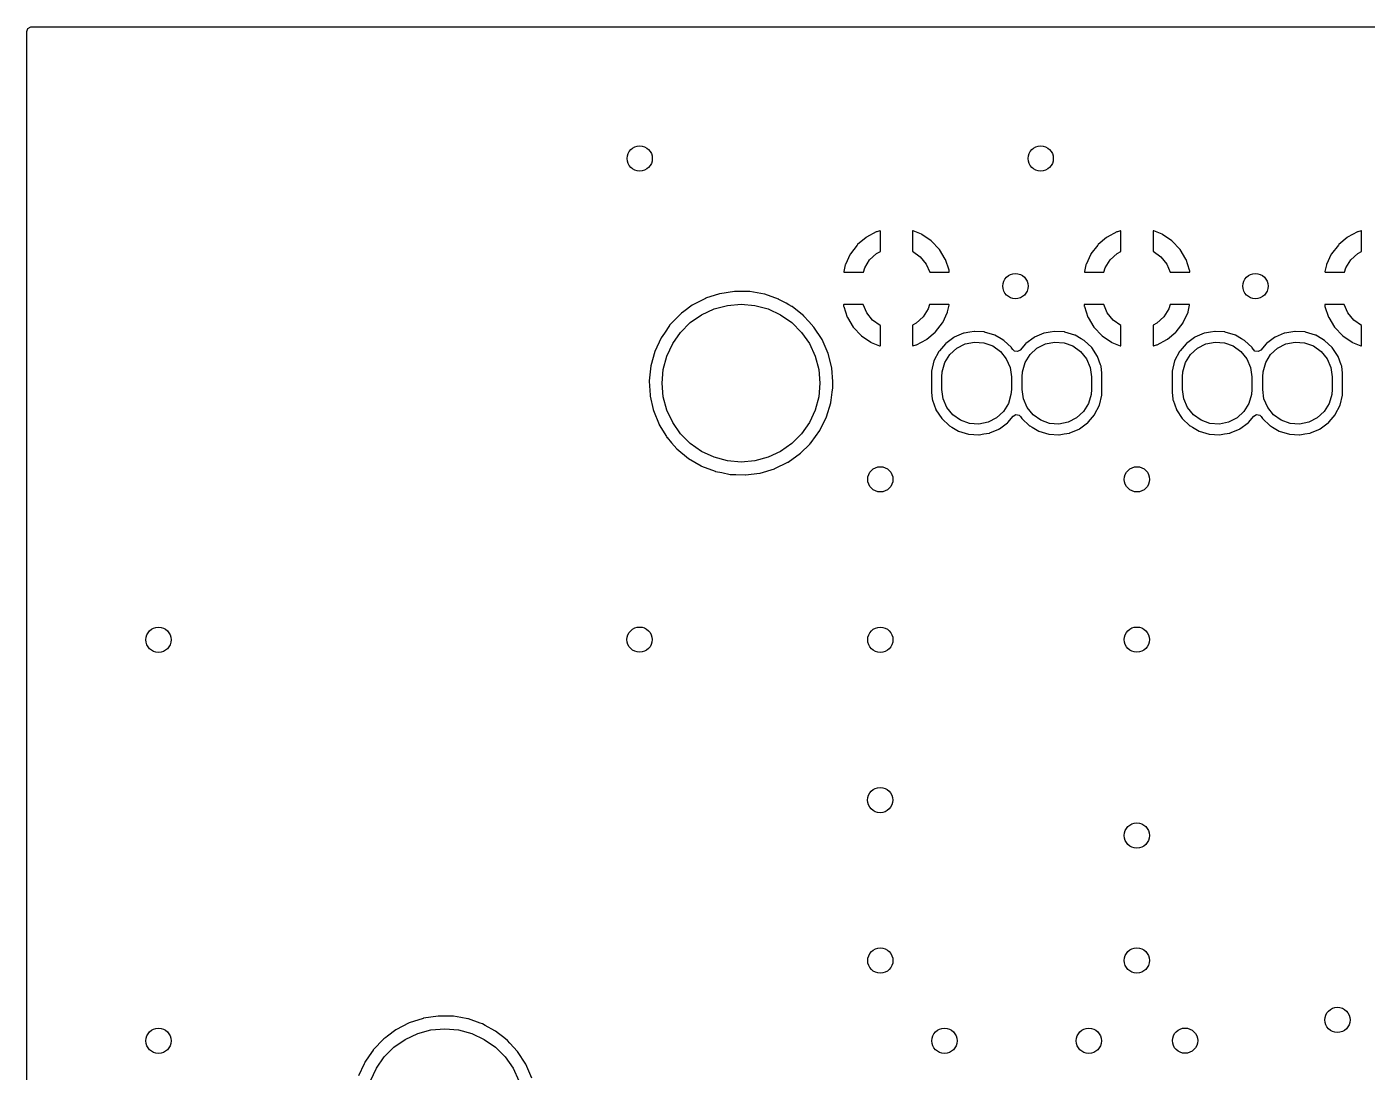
# Model space of a CAD drawing. Extents: x 2.37 to 5.13, y -5.38 to -2.62.
# Drawn here: x 2.368 to 3.204, y -3.27 to -2.618 of the extents above; entities that cross this region are included whole.
import ezdxf

# ---------------------------------------------------------------- set-up
doc = ezdxf.new("R2010")
doc.units = 0
doc.header["$MEASUREMENT"] = 0
doc.layers.add('BLACK', color=7, linetype='CONTINUOUS')

msp = doc.modelspace()

# ---------------------------------------------------------------- linework, layer by layer
at = {"layer": 'BLACK', "linetype": 'CONTINUOUS'}
for p, q in [((2.36789, -2.62081), (2.36858, -2.61893)), ((2.36789, -5.37919), (2.36789, -2.62081)), ((2.36858, -2.61893), (2.3703, -2.61794)), ((2.3703, -2.61794), (2.37081, -2.61789)), ((2.37081, -2.61789), (5.12919, -2.61789)), ((2.8911, -2.7492), (2.88578, -2.75369)), ((2.89136, -2.74903), (2.8911, -2.7492)), ((2.89751, -2.74578), (2.89136, -2.74903)), ((2.8978, -2.74567), (2.89751, -2.74578)), ((2.89973, -2.74514), (2.8978, -2.74567)), ((2.89983, -2.74513), (2.89973, -2.74514)), ((2.8999, -2.74517), (2.89983, -2.74513)), ((2.90004, -2.74556), (2.8999, -2.74517)), ((2.90004, -2.75803), (2.90004, -2.74556)), ((2.9201, -2.74514), (2.92004, -2.74537)), ((2.92004, -2.74537), (2.92004, -2.75781)), ((2.92052, -2.74516), (2.9201, -2.74514)), ((2.9257, -2.74723), (2.92052, -2.74516)), ((2.92597, -2.74737), (2.9257, -2.74723)), ((2.93173, -2.75128), (2.92597, -2.74737)), ((3.0411, -2.7492), (3.03578, -2.75369)), ((3.04136, -2.74903), (3.0411, -2.7492)), ((3.04751, -2.74578), (3.04136, -2.74903)), ((3.0478, -2.74567), (3.04751, -2.74578)), ((3.04973, -2.74514), (3.0478, -2.74567)), ((3.04983, -2.74513), (3.04973, -2.74514)), ((3.0499, -2.74517), (3.04983, -2.74513)), ((3.05004, -2.74556), (3.0499, -2.74517)), ((3.05004, -2.75803), (3.05004, -2.74556)), ((3.0701, -2.74514), (3.07004, -2.74537)), ((3.07004, -2.74537), (3.07004, -2.75781)), ((3.07052, -2.74516), (3.0701, -2.74514)), ((3.0757, -2.74723), (3.07052, -2.74516)), ((3.07597, -2.74737), (3.0757, -2.74723)), ((3.08173, -2.75128), (3.07597, -2.74737)), ((3.1911, -2.7492), (3.18578, -2.75369)), ((3.19136, -2.74903), (3.1911, -2.7492)), ((3.19751, -2.74578), (3.19136, -2.74903)), ((3.1978, -2.74567), (3.19751, -2.74578)), ((3.19973, -2.74514), (3.1978, -2.74567)), ((3.19983, -2.74513), (3.19973, -2.74514)), ((3.1999, -2.74517), (3.19983, -2.74513)), ((3.20004, -2.74556), (3.1999, -2.74517)), ((3.20004, -2.75803), (3.20004, -2.74556)), ((2.88557, -2.75392), (2.88134, -2.75944)), ((2.88578, -2.75369), (2.88557, -2.75392)), ((2.93196, -2.75149), (2.93173, -2.75128)), ((2.93674, -2.75654), (2.93196, -2.75149)), ((2.93693, -2.75679), (2.93674, -2.75654)), ((2.94052, -2.76275), (2.93693, -2.75679)), ((3.03557, -2.75392), (3.03134, -2.75944)), ((3.03578, -2.75369), (3.03557, -2.75392)), ((3.08196, -2.75149), (3.08173, -2.75128)), ((3.08674, -2.75654), (3.08196, -2.75149)), ((3.08693, -2.75679), (3.08674, -2.75654)), ((3.09052, -2.76275), (3.08693, -2.75679)), ((3.18557, -2.75392), (3.18134, -2.75944)), ((3.18578, -2.75369), (3.18557, -2.75392)), ((2.87824, -2.76602), (2.87814, -2.76631)), ((2.88118, -2.75971), (2.87824, -2.76602)), ((2.88134, -2.75944), (2.88118, -2.75971)), ((2.89026, -2.7682), (2.89336, -2.76321)), ((2.89336, -2.76321), (2.89768, -2.75923)), ((2.89768, -2.75923), (2.90004, -2.75803)), ((2.92004, -2.75781), (2.92007, -2.75782)), ((2.92007, -2.75782), (2.92486, -2.76122)), ((2.92486, -2.76122), (2.92856, -2.76579)), ((2.92856, -2.76579), (2.93079, -2.77094)), ((2.94065, -2.76304), (2.94052, -2.76275)), ((2.94287, -2.76963), (2.94065, -2.76304)), ((3.02824, -2.76602), (3.02814, -2.76631)), ((3.03118, -2.75971), (3.02824, -2.76602)), ((3.03134, -2.75944), (3.03118, -2.75971)), ((3.04026, -2.7682), (3.04336, -2.76321)), ((3.04336, -2.76321), (3.04768, -2.75923)), ((3.04768, -2.75923), (3.05004, -2.75803)), ((3.07004, -2.75781), (3.07007, -2.75782)), ((3.07007, -2.75782), (3.07486, -2.76122)), ((3.07486, -2.76122), (3.07856, -2.76579)), ((3.07856, -2.76579), (3.08079, -2.77094)), ((3.09065, -2.76304), (3.09052, -2.76275)), ((3.09287, -2.76963), (3.09065, -2.76304)), ((3.17824, -2.76602), (3.17814, -2.76631)), ((3.18118, -2.75971), (3.17824, -2.76602)), ((3.18134, -2.75944), (3.18118, -2.75971)), ((3.19026, -2.7682), (3.19336, -2.76321)), ((3.19336, -2.76321), (3.19768, -2.75923)), ((3.19768, -2.75923), (3.20004, -2.75803)), ((2.87814, -2.76631), (2.87722, -2.77044)), ((2.87722, -2.77044), (2.87727, -2.77086)), ((2.87727, -2.77086), (2.87736, -2.77094)), ((2.87736, -2.77094), (2.87739, -2.77094)), ((2.87739, -2.77094), (2.88946, -2.77094)), ((2.88946, -2.77094), (2.89026, -2.7682)), ((2.93079, -2.77094), (2.94253, -2.77094)), ((2.94253, -2.77094), (2.94292, -2.7708)), ((2.94293, -2.76994), (2.94287, -2.76963)), ((2.94292, -2.7708), (2.94301, -2.77065)), ((2.94299, -2.77044), (2.94293, -2.76994)), ((2.94301, -2.77065), (2.94299, -2.77044)), ((3.02814, -2.76631), (3.02722, -2.77044)), ((3.02722, -2.77044), (3.02727, -2.77086)), ((3.02727, -2.77086), (3.02736, -2.77094)), ((3.02736, -2.77094), (3.02739, -2.77094)), ((3.02739, -2.77094), (3.03946, -2.77094)), ((3.03946, -2.77094), (3.04026, -2.7682)), ((3.08079, -2.77094), (3.09253, -2.77094)), ((3.09253, -2.77094), (3.09292, -2.7708)), ((3.09293, -2.76994), (3.09287, -2.76963)), ((3.09292, -2.7708), (3.09301, -2.77065)), ((3.09299, -2.77044), (3.09293, -2.76994)), ((3.09301, -2.77065), (3.09299, -2.77044)), ((3.17814, -2.76631), (3.17722, -2.77044)), ((3.17722, -2.77044), (3.17727, -2.77086)), ((3.17727, -2.77086), (3.17736, -2.77094)), ((3.17736, -2.77094), (3.17739, -2.77094)), ((3.17739, -2.77094), (3.18946, -2.77094)), ((3.18946, -2.77094), (3.19026, -2.7682)), ((2.79098, -2.78718), (2.78265, -2.79151)), ((2.7911, -2.78714), (2.79098, -2.78718)), ((2.7998, -2.7843), (2.7911, -2.78714)), ((2.7911, -2.78714), (2.7911, -2.78714)), ((2.79991, -2.78426), (2.7998, -2.7843)), ((2.7998, -2.7843), (2.7998, -2.7843)), ((2.80919, -2.78284), (2.79991, -2.78426)), ((2.80464, -2.79154), (2.81319, -2.79079)), ((2.80931, -2.78284), (2.80919, -2.78284)), ((2.81232, -2.78288), (2.80931, -2.78284)), ((2.80931, -2.78284), (2.80931, -2.78284)), ((2.81858, -2.78295), (2.81232, -2.78288)), ((2.81319, -2.79079), (2.82173, -2.79154)), ((2.8232, -2.78378), (2.81858, -2.78295)), ((2.82771, -2.78458), (2.8232, -2.78378)), ((2.82783, -2.7846), (2.82771, -2.78458)), ((2.82771, -2.78458), (2.82771, -2.78458)), ((2.82794, -2.78464), (2.82783, -2.7846)), ((2.83657, -2.78769), (2.82794, -2.78464)), ((2.82794, -2.78464), (2.82794, -2.78464)), ((2.83668, -2.78773), (2.83657, -2.78769)), ((2.83678, -2.78779), (2.83668, -2.78773)), ((2.84126, -2.79026), (2.83678, -2.78779)), ((2.83678, -2.78779), (2.83678, -2.78779)), ((2.84303, -2.79124), (2.84126, -2.79026)), ((2.87716, -2.79109), (2.87707, -2.79124)), ((2.87755, -2.79094), (2.87716, -2.79109)), ((2.88929, -2.79094), (2.87755, -2.79094)), ((2.89152, -2.7961), (2.88929, -2.79094)), ((2.93062, -2.79094), (2.92982, -2.79369)), ((2.94269, -2.79094), (2.93062, -2.79094)), ((2.94272, -2.79095), (2.94269, -2.79094)), ((2.94281, -2.79103), (2.94272, -2.79095)), ((2.94284, -2.79124), (2.94281, -2.79103)), ((3.02716, -2.79109), (3.02707, -2.79124)), ((3.02755, -2.79094), (3.02716, -2.79109)), ((3.03929, -2.79094), (3.02755, -2.79094)), ((3.04152, -2.7961), (3.03929, -2.79094)), ((3.08062, -2.79094), (3.07982, -2.79369)), ((3.09269, -2.79094), (3.08062, -2.79094)), ((3.09272, -2.79095), (3.09269, -2.79094)), ((3.09281, -2.79103), (3.09272, -2.79095)), ((3.09284, -2.79124), (3.09281, -2.79103)), ((3.17716, -2.79109), (3.17707, -2.79124)), ((3.17755, -2.79094), (3.17716, -2.79109)), ((3.18929, -2.79094), (3.17755, -2.79094)), ((3.19152, -2.7961), (3.18929, -2.79094)), ((2.77514, -2.79715), (2.76866, -2.80394)), ((2.7761, -2.79644), (2.77514, -2.79715)), ((2.77761, -2.7953), (2.7761, -2.79644)), ((2.78265, -2.79151), (2.77761, -2.7953)), ((2.78156, -2.8023), (2.78858, -2.79738)), ((2.78858, -2.79738), (2.79636, -2.79376)), ((2.79636, -2.79376), (2.80464, -2.79154)), ((2.82173, -2.79154), (2.83002, -2.79376)), ((2.83002, -2.79376), (2.8378, -2.79738)), ((2.8378, -2.79738), (2.84482, -2.8023)), ((2.8449, -2.79227), (2.84303, -2.79124)), ((2.84499, -2.79235), (2.8449, -2.79227)), ((2.85144, -2.79744), (2.84499, -2.79235)), ((2.85227, -2.79809), (2.85144, -2.79744)), ((2.85235, -2.79818), (2.85227, -2.79809)), ((2.85554, -2.80168), (2.85235, -2.79818)), ((2.85235, -2.79818), (2.85235, -2.79818)), ((2.87707, -2.79124), (2.87715, -2.79195)), ((2.87715, -2.79195), (2.87721, -2.79226)), ((2.87721, -2.79226), (2.87943, -2.79885)), ((2.87943, -2.79885), (2.87956, -2.79914)), ((2.87956, -2.79914), (2.88315, -2.8051)), ((2.89522, -2.80067), (2.89152, -2.7961)), ((2.92672, -2.79868), (2.9224, -2.80266)), ((2.92982, -2.79369), (2.92672, -2.79868)), ((2.9389, -2.80218), (2.94184, -2.79587)), ((2.94184, -2.79587), (2.94194, -2.79558)), ((2.94194, -2.79558), (2.94286, -2.79145)), ((2.94286, -2.79145), (2.94284, -2.79124)), ((3.02707, -2.79124), (3.02715, -2.79195)), ((3.02715, -2.79195), (3.02721, -2.79226)), ((3.02721, -2.79226), (3.02943, -2.79885)), ((3.02943, -2.79885), (3.02956, -2.79914)), ((3.02956, -2.79914), (3.03315, -2.8051)), ((3.04522, -2.80067), (3.04152, -2.7961)), ((3.07672, -2.79868), (3.0724, -2.80266)), ((3.07982, -2.79369), (3.07672, -2.79868)), ((3.0889, -2.80218), (3.09184, -2.79587)), ((3.09184, -2.79587), (3.09194, -2.79558)), ((3.09194, -2.79558), (3.09286, -2.79145)), ((3.09286, -2.79145), (3.09284, -2.79124)), ((3.17707, -2.79124), (3.17715, -2.79195)), ((3.17715, -2.79195), (3.17721, -2.79226)), ((3.17721, -2.79226), (3.17943, -2.79885)), ((3.17943, -2.79885), (3.17956, -2.79914)), ((3.17956, -2.79914), (3.18315, -2.8051)), ((3.19522, -2.80067), (3.19152, -2.7961)), ((2.76859, -2.80404), (2.76536, -2.80877)), ((2.76866, -2.80394), (2.76859, -2.80404)), ((2.76859, -2.80404), (2.76859, -2.80404)), ((2.77549, -2.80837), (2.78156, -2.8023)), ((2.84482, -2.8023), (2.85089, -2.80837)), ((2.85859, -2.80504), (2.85554, -2.80168)), ((2.86369, -2.81292), (2.85859, -2.80504)), ((2.88315, -2.8051), (2.88333, -2.80535)), ((2.88333, -2.80535), (2.88811, -2.8104)), ((2.90001, -2.80407), (2.89522, -2.80067)), ((2.90004, -2.80408), (2.90001, -2.80407)), ((2.90004, -2.81652), (2.90004, -2.80408)), ((2.9224, -2.80266), (2.92004, -2.80386)), ((2.92004, -2.80386), (2.92004, -2.81632)), ((2.93451, -2.80797), (2.93874, -2.80244)), ((2.93874, -2.80244), (2.9389, -2.80218)), ((2.95851, -2.80774), (2.95586, -2.8082)), ((2.95867, -2.80775), (2.95851, -2.80774)), ((2.96489, -2.80814), (2.95867, -2.80775)), ((2.95867, -2.80775), (2.95867, -2.80775)), ((3.00851, -2.80774), (3.00586, -2.8082)), ((3.00867, -2.80775), (3.00851, -2.80774)), ((3.01489, -2.80814), (3.00867, -2.80775)), ((3.00867, -2.80775), (3.00867, -2.80775)), ((3.03315, -2.8051), (3.03334, -2.80535)), ((3.03334, -2.80535), (3.03811, -2.8104)), ((3.05001, -2.80407), (3.04522, -2.80067)), ((3.05004, -2.80408), (3.05001, -2.80407)), ((3.05004, -2.81652), (3.05004, -2.80408)), ((3.0724, -2.80266), (3.07004, -2.80386)), ((3.07004, -2.80386), (3.07004, -2.81632)), ((3.08451, -2.80797), (3.08874, -2.80244)), ((3.08874, -2.80244), (3.0889, -2.80218)), ((3.10851, -2.80774), (3.10586, -2.8082)), ((3.10867, -2.80775), (3.10851, -2.80774)), ((3.11489, -2.80814), (3.10867, -2.80775)), ((3.10867, -2.80775), (3.10867, -2.80775)), ((3.15851, -2.80774), (3.15586, -2.8082)), ((3.15867, -2.80775), (3.15851, -2.80774)), ((3.16489, -2.80814), (3.15867, -2.80775)), ((3.15867, -2.80775), (3.15867, -2.80775)), ((3.18315, -2.8051), (3.18334, -2.80535)), ((3.18334, -2.80535), (3.18811, -2.8104)), ((3.20001, -2.80407), (3.19522, -2.80067)), ((3.20004, -2.80408), (3.20001, -2.80407)), ((3.20004, -2.81652), (3.20004, -2.80408)), ((2.76337, -2.8117), (2.75941, -2.82021)), ((2.76536, -2.80877), (2.76337, -2.8117)), ((2.76694, -2.82317), (2.77057, -2.81539)), ((2.77057, -2.81539), (2.77549, -2.80837)), ((2.85089, -2.80837), (2.85581, -2.81539)), ((2.85581, -2.81539), (2.85943, -2.82317)), ((2.86743, -2.82153), (2.86369, -2.81292)), ((2.88811, -2.8104), (2.88835, -2.81061)), ((2.88835, -2.81061), (2.89411, -2.81451)), ((2.89411, -2.81451), (2.89438, -2.81466)), ((2.89438, -2.81466), (2.89956, -2.81673)), ((2.92228, -2.81622), (2.92257, -2.81611)), ((2.92257, -2.81611), (2.92872, -2.81286)), ((2.92872, -2.81286), (2.92898, -2.81269)), ((2.92898, -2.81269), (2.9343, -2.8082)), ((2.9343, -2.8082), (2.93451, -2.80797)), ((2.94059, -2.81545), (2.93686, -2.81983)), ((2.9407, -2.81532), (2.94059, -2.81545)), ((2.94083, -2.81522), (2.9407, -2.81532)), ((2.94585, -2.81153), (2.94083, -2.81522)), ((2.94083, -2.81522), (2.94083, -2.81522)), ((2.94599, -2.81143), (2.94585, -2.81153)), ((2.94585, -2.81153), (2.94585, -2.81153)), ((2.94614, -2.81136), (2.94599, -2.81143)), ((2.95188, -2.80892), (2.94614, -2.81136)), ((2.94614, -2.81136), (2.94614, -2.81136)), ((2.94768, -2.81828), (2.95292, -2.81561)), ((2.95203, -2.80886), (2.95188, -2.80892)), ((2.95188, -2.80892), (2.95188, -2.80892)), ((2.9522, -2.80883), (2.95203, -2.80886)), ((2.95586, -2.8082), (2.9522, -2.80883)), ((2.9522, -2.80883), (2.9522, -2.80883)), ((2.95292, -2.81561), (2.95868, -2.81445)), ((2.95868, -2.81445), (2.96454, -2.81488)), ((2.96454, -2.81488), (2.97007, -2.81687)), ((2.96506, -2.80815), (2.96489, -2.80814)), ((2.97135, -2.81005), (2.96506, -2.80815)), ((2.97149, -2.81014), (2.97135, -2.81005)), ((2.97527, -2.81233), (2.97149, -2.81014)), ((2.97703, -2.81335), (2.97527, -2.81233)), ((2.9818, -2.81787), (2.97703, -2.81335)), ((2.99059, -2.81545), (2.98725, -2.81938)), ((2.9907, -2.81532), (2.99059, -2.81545)), ((2.99059, -2.81545), (2.99059, -2.81545)), ((2.99083, -2.81522), (2.9907, -2.81532)), ((2.99585, -2.81153), (2.99083, -2.81522)), ((2.99083, -2.81522), (2.99083, -2.81522)), ((2.99599, -2.81143), (2.99585, -2.81153)), ((2.99585, -2.81153), (2.99585, -2.81153)), ((2.99614, -2.81136), (2.99599, -2.81143)), ((3.00188, -2.80892), (2.99614, -2.81136)), ((2.99614, -2.81136), (2.99614, -2.81136)), ((2.99768, -2.81828), (3.00292, -2.81561)), ((3.00203, -2.80886), (3.00188, -2.80892)), ((3.00188, -2.80892), (3.00188, -2.80892)), ((3.0022, -2.80883), (3.00203, -2.80886)), ((3.00586, -2.8082), (3.0022, -2.80883)), ((3.0022, -2.80883), (3.0022, -2.80883)), ((3.00292, -2.81561), (3.00868, -2.81445)), ((3.00868, -2.81445), (3.01454, -2.81488)), ((3.01454, -2.81488), (3.02007, -2.81687)), ((3.01506, -2.80815), (3.01489, -2.80814)), ((3.02135, -2.81005), (3.01506, -2.80815)), ((3.02149, -2.81014), (3.02135, -2.81005)), ((3.02527, -2.81233), (3.02149, -2.81014)), ((3.02703, -2.81335), (3.02527, -2.81233)), ((3.0318, -2.81787), (3.02703, -2.81335)), ((3.03811, -2.8104), (3.03835, -2.81061)), ((3.03835, -2.81061), (3.04411, -2.81451)), ((3.04411, -2.81451), (3.04438, -2.81466)), ((3.04438, -2.81466), (3.04956, -2.81673)), ((3.07228, -2.81622), (3.07257, -2.81611)), ((3.07257, -2.81611), (3.07872, -2.81286)), ((3.07872, -2.81286), (3.07898, -2.81269)), ((3.07898, -2.81269), (3.0843, -2.8082)), ((3.0843, -2.8082), (3.08451, -2.80797)), ((3.09059, -2.81545), (3.08686, -2.81983)), ((3.0907, -2.81532), (3.09059, -2.81545)), ((3.09083, -2.81522), (3.0907, -2.81532)), ((3.09585, -2.81153), (3.09083, -2.81522)), ((3.09083, -2.81522), (3.09083, -2.81522)), ((3.09599, -2.81143), (3.09585, -2.81153)), ((3.09585, -2.81153), (3.09585, -2.81153)), ((3.09614, -2.81136), (3.09599, -2.81143)), ((3.10188, -2.80892), (3.09614, -2.81136)), ((3.09614, -2.81136), (3.09614, -2.81136)), ((3.09768, -2.81828), (3.10292, -2.81561)), ((3.10203, -2.80886), (3.10188, -2.80892)), ((3.10188, -2.80892), (3.10188, -2.80892)), ((3.1022, -2.80883), (3.10203, -2.80886)), ((3.10586, -2.8082), (3.1022, -2.80883)), ((3.1022, -2.80883), (3.1022, -2.80883)), ((3.10292, -2.81561), (3.10868, -2.81445)), ((3.10868, -2.81445), (3.11454, -2.81488)), ((3.11454, -2.81488), (3.12007, -2.81687)), ((3.11506, -2.80815), (3.11489, -2.80814)), ((3.12135, -2.81005), (3.11506, -2.80815)), ((3.12149, -2.81014), (3.12135, -2.81005)), ((3.12527, -2.81233), (3.12149, -2.81014)), ((3.12703, -2.81335), (3.12527, -2.81233)), ((3.1318, -2.81787), (3.12703, -2.81335)), ((3.14059, -2.81545), (3.13725, -2.81938)), ((3.1407, -2.81532), (3.14059, -2.81545)), ((3.14059, -2.81545), (3.14059, -2.81545)), ((3.14083, -2.81522), (3.1407, -2.81532)), ((3.14585, -2.81153), (3.14083, -2.81522)), ((3.14083, -2.81522), (3.14083, -2.81522)), ((3.14599, -2.81143), (3.14585, -2.81153)), ((3.14585, -2.81153), (3.14585, -2.81153)), ((3.14614, -2.81136), (3.14599, -2.81143)), ((3.15188, -2.80892), (3.14614, -2.81136)), ((3.14614, -2.81136), (3.14614, -2.81136)), ((3.14768, -2.81828), (3.15292, -2.81561)), ((3.15203, -2.80886), (3.15188, -2.80892)), ((3.15188, -2.80892), (3.15188, -2.80892)), ((3.1522, -2.80883), (3.15203, -2.80886)), ((3.15586, -2.8082), (3.1522, -2.80883)), ((3.1522, -2.80883), (3.1522, -2.80883)), ((3.15292, -2.81561), (3.15868, -2.81445)), ((3.15868, -2.81445), (3.16454, -2.81488)), ((3.16454, -2.81488), (3.17007, -2.81687)), ((3.16506, -2.80815), (3.16489, -2.80814)), ((3.17135, -2.81005), (3.16506, -2.80815)), ((3.17149, -2.81014), (3.17135, -2.81005)), ((3.17527, -2.81233), (3.17149, -2.81014)), ((3.17703, -2.81335), (3.17527, -2.81233)), ((3.1818, -2.81787), (3.17703, -2.81335)), ((3.18811, -2.8104), (3.18835, -2.81061)), ((3.18835, -2.81061), (3.19411, -2.81451)), ((3.19411, -2.81451), (3.19438, -2.81466)), ((3.19438, -2.81466), (3.19956, -2.81673)), ((2.75941, -2.82021), (2.7569, -2.82926)), ((2.76472, -2.83145), (2.76694, -2.82317)), ((2.85943, -2.82317), (2.86165, -2.83145)), ((2.86746, -2.82165), (2.86743, -2.82153)), ((2.86968, -2.83048), (2.86746, -2.82165)), ((2.89956, -2.81673), (2.89997, -2.81675)), ((2.89997, -2.81675), (2.90004, -2.81652)), ((2.92004, -2.81632), (2.92018, -2.81672)), ((2.92018, -2.81672), (2.92025, -2.81676)), ((2.92025, -2.81676), (2.92035, -2.81675)), ((2.92035, -2.81675), (2.92228, -2.81622)), ((2.93644, -2.82033), (2.93346, -2.82618)), ((2.93686, -2.81983), (2.93644, -2.82033)), ((2.94026, -2.82726), (2.94336, -2.82226)), ((2.94336, -2.82226), (2.94768, -2.81828)), ((2.97007, -2.81687), (2.97486, -2.82028)), ((2.97486, -2.82028), (2.97856, -2.82485)), ((2.98189, -2.81801), (2.9818, -2.81787)), ((2.98259, -2.81909), (2.98189, -2.81801)), ((2.98356, -2.82), (2.98259, -2.81909)), ((2.98552, -2.82036), (2.98356, -2.82)), ((2.98725, -2.81938), (2.98552, -2.82036)), ((2.99026, -2.82726), (2.99336, -2.82226)), ((2.99336, -2.82226), (2.99768, -2.81828)), ((3.02007, -2.81687), (3.02486, -2.82028)), ((3.02486, -2.82028), (3.02856, -2.82485)), ((3.0354, -2.82336), (3.0318, -2.81787)), ((3.03546, -2.82352), (3.0354, -2.82336)), ((3.03729, -2.82856), (3.03546, -2.82352)), ((3.03546, -2.82352), (3.03546, -2.82352)), ((3.04956, -2.81673), (3.04997, -2.81675)), ((3.04997, -2.81675), (3.05004, -2.81652)), ((3.07004, -2.81632), (3.07018, -2.81672)), ((3.07018, -2.81672), (3.07025, -2.81676)), ((3.07025, -2.81676), (3.07035, -2.81675)), ((3.07035, -2.81675), (3.07228, -2.81622)), ((3.08644, -2.82033), (3.08346, -2.82618)), ((3.08686, -2.81983), (3.08644, -2.82033)), ((3.09026, -2.82726), (3.09336, -2.82226)), ((3.09336, -2.82226), (3.09768, -2.81828)), ((3.12007, -2.81687), (3.12486, -2.82028)), ((3.12486, -2.82028), (3.12856, -2.82485)), ((3.13189, -2.81801), (3.1318, -2.81787)), ((3.13259, -2.81909), (3.13189, -2.81801)), ((3.13356, -2.82), (3.13259, -2.81909)), ((3.13552, -2.82036), (3.13356, -2.82)), ((3.13725, -2.81938), (3.13552, -2.82036)), ((3.14026, -2.82726), (3.14336, -2.82226)), ((3.14336, -2.82226), (3.14768, -2.81828)), ((3.17007, -2.81687), (3.17486, -2.82028)), ((3.17486, -2.82028), (3.17856, -2.82485)), ((3.1854, -2.82336), (3.1818, -2.81787)), ((3.18546, -2.82352), (3.1854, -2.82336)), ((3.18729, -2.82856), (3.18546, -2.82352)), ((3.18546, -2.82352), (3.18546, -2.82352)), ((3.19956, -2.81673), (3.19997, -2.81675)), ((3.19997, -2.81675), (3.20004, -2.81652)), ((2.7569, -2.82926), (2.7559, -2.8386)), ((2.76398, -2.84), (2.76472, -2.83145)), ((2.86165, -2.83145), (2.8624, -2.84)), ((2.86972, -2.83064), (2.86968, -2.83048)), ((2.86973, -2.83076), (2.86972, -2.83064)), ((2.87041, -2.83899), (2.86973, -2.83076)), ((2.86973, -2.83076), (2.86973, -2.83076)), ((2.9319, -2.83256), (2.93187, -2.83297)), ((2.93346, -2.82618), (2.9319, -2.83256)), ((2.93862, -2.8329), (2.94026, -2.82726)), ((2.97856, -2.82485), (2.9809, -2.83024)), ((2.9809, -2.83024), (2.98169, -2.83606)), ((2.98862, -2.8329), (2.99026, -2.82726)), ((3.02856, -2.82485), (3.0309, -2.83024)), ((3.0309, -2.83024), (3.03169, -2.83606)), ((3.03764, -2.82954), (3.03729, -2.82856)), ((3.03766, -2.82971), (3.03764, -2.82954)), ((3.03812, -2.83362), (3.03766, -2.82971)), ((3.0819, -2.83256), (3.08187, -2.83297)), ((3.08346, -2.82618), (3.0819, -2.83256)), ((3.08862, -2.8329), (3.09026, -2.82726)), ((3.12856, -2.82485), (3.1309, -2.83024)), ((3.1309, -2.83024), (3.13169, -2.83606)), ((3.13862, -2.8329), (3.14026, -2.82726)), ((3.17856, -2.82485), (3.1809, -2.83024)), ((3.1809, -2.83024), (3.18169, -2.83606)), ((3.18764, -2.82954), (3.18729, -2.82856)), ((3.18766, -2.82971), (3.18764, -2.82954)), ((3.18812, -2.83362), (3.18766, -2.82971)), ((2.7559, -2.8386), (2.75591, -2.83872)), ((2.75591, -2.83872), (2.75642, -2.84757)), ((2.76472, -2.84855), (2.76398, -2.84)), ((2.8624, -2.84), (2.86165, -2.84855)), ((2.87049, -2.84), (2.87041, -2.83899)), ((2.87042, -2.8428), (2.87049, -2.84)), ((2.93187, -2.83297), (2.93187, -2.84558)), ((2.93839, -2.83606), (2.93862, -2.8329)), ((2.93839, -2.84394), (2.93839, -2.83606)), ((2.98169, -2.83606), (2.98169, -2.84394)), ((2.98839, -2.83606), (2.98862, -2.8329)), ((2.98839, -2.84394), (2.98839, -2.83606)), ((3.03169, -2.83606), (3.03169, -2.84394)), ((3.03821, -2.83442), (3.03812, -2.83362)), ((3.03821, -2.84703), (3.03821, -2.83442)), ((3.08187, -2.83297), (3.08187, -2.84558)), ((3.08839, -2.83606), (3.08862, -2.8329)), ((3.08839, -2.84394), (3.08839, -2.83606)), ((3.13169, -2.83606), (3.13169, -2.84394)), ((3.13839, -2.83606), (3.13862, -2.8329)), ((3.13839, -2.84394), (3.13839, -2.83606)), ((3.18169, -2.83606), (3.18169, -2.84394)), ((3.18821, -2.83442), (3.18812, -2.83362)), ((3.18821, -2.84703), (3.18821, -2.83442)), ((2.75642, -2.84757), (2.75644, -2.84797)), ((2.75644, -2.84797), (2.75647, -2.84809)), ((2.75647, -2.84809), (2.75647, -2.84809)), ((2.75647, -2.84809), (2.75835, -2.85642)), ((2.76694, -2.85683), (2.76472, -2.84855)), ((2.86165, -2.84855), (2.85943, -2.85683)), ((2.86939, -2.85062), (2.87006, -2.84558)), ((2.87006, -2.84558), (2.87041, -2.84288)), ((2.87041, -2.84288), (2.87042, -2.8428)), ((2.87041, -2.84288), (2.87041, -2.84288)), ((2.93187, -2.84558), (2.93188, -2.84567)), ((2.93188, -2.84567), (2.93188, -2.84567)), ((2.93188, -2.84567), (2.93238, -2.84995)), ((2.93918, -2.84976), (2.93839, -2.84394)), ((2.98146, -2.8471), (2.97982, -2.85274)), ((2.98169, -2.84394), (2.98146, -2.8471)), ((2.98918, -2.84976), (2.98839, -2.84394)), ((3.03146, -2.8471), (3.02982, -2.85274)), ((3.03169, -2.84394), (3.03146, -2.8471)), ((3.03662, -2.85382), (3.03818, -2.84744)), ((3.03818, -2.84744), (3.03821, -2.84703)), ((3.08187, -2.84558), (3.08188, -2.84567)), ((3.08188, -2.84567), (3.08238, -2.84995)), ((3.08188, -2.84567), (3.08188, -2.84567)), ((3.08918, -2.84976), (3.08839, -2.84394)), ((3.13146, -2.8471), (3.12982, -2.85274)), ((3.13169, -2.84394), (3.13146, -2.8471)), ((3.13918, -2.84976), (3.13839, -2.84394)), ((3.18146, -2.8471), (3.17982, -2.85274)), ((3.18169, -2.84394), (3.18146, -2.8471)), ((3.18662, -2.85382), (3.18818, -2.84744)), ((3.18818, -2.84744), (3.18821, -2.84703)), ((2.75835, -2.85642), (2.75851, -2.85714)), ((2.75851, -2.85714), (2.76204, -2.86584)), ((2.77057, -2.86461), (2.76694, -2.85683)), ((2.85943, -2.85683), (2.85581, -2.86461)), ((2.86651, -2.86095), (2.86916, -2.85222)), ((2.86916, -2.85222), (2.8692, -2.85211)), ((2.8692, -2.85211), (2.86939, -2.85062)), ((2.93238, -2.84995), (2.93244, -2.85046)), ((2.93244, -2.85046), (2.9325, -2.85062)), ((2.9325, -2.85062), (2.9325, -2.85062)), ((2.9325, -2.85062), (2.93462, -2.85647)), ((2.93462, -2.85647), (2.93468, -2.85664)), ((2.93468, -2.85664), (2.93828, -2.86213)), ((2.94152, -2.85515), (2.93918, -2.84976)), ((2.94522, -2.85972), (2.94152, -2.85515)), ((2.97672, -2.85774), (2.9724, -2.86172)), ((2.97982, -2.85274), (2.97672, -2.85774)), ((2.99152, -2.85515), (2.98918, -2.84976)), ((2.99522, -2.85972), (2.99152, -2.85515)), ((3.02672, -2.85774), (3.0224, -2.86172)), ((3.02982, -2.85274), (3.02672, -2.85774)), ((3.03363, -2.85967), (3.03662, -2.85382)), ((3.08238, -2.84995), (3.08244, -2.85046)), ((3.08244, -2.85046), (3.0825, -2.85062)), ((3.0825, -2.85062), (3.0825, -2.85062)), ((3.0825, -2.85062), (3.08462, -2.85647)), ((3.08462, -2.85647), (3.08468, -2.85664)), ((3.08468, -2.85664), (3.08828, -2.86213)), ((3.09152, -2.85515), (3.08918, -2.84976)), ((3.09522, -2.85972), (3.09152, -2.85515)), ((3.12672, -2.85774), (3.1224, -2.86172)), ((3.12982, -2.85274), (3.12672, -2.85774)), ((3.14152, -2.85515), (3.13918, -2.84976)), ((3.14522, -2.85972), (3.14152, -2.85515)), ((3.17672, -2.85774), (3.1724, -2.86172)), ((3.17982, -2.85274), (3.17672, -2.85774)), ((3.18363, -2.85967), (3.18662, -2.85382)), ((2.76204, -2.86584), (2.7621, -2.86594)), ((2.7621, -2.86594), (2.76664, -2.87334)), ((2.77549, -2.87163), (2.77057, -2.86461)), ((2.85581, -2.86461), (2.85089, -2.87163)), ((2.86231, -2.86951), (2.86647, -2.86109)), ((2.86647, -2.86109), (2.86651, -2.86095)), ((2.93828, -2.86213), (2.94305, -2.86665)), ((2.95001, -2.86313), (2.94522, -2.85972)), ((2.95554, -2.86512), (2.95001, -2.86313)), ((2.9614, -2.86555), (2.95554, -2.86512)), ((2.96716, -2.86439), (2.9614, -2.86555)), ((2.9724, -2.86172), (2.96716, -2.86439)), ((2.97423, -2.86847), (2.97925, -2.86478)), ((2.97925, -2.86478), (2.97938, -2.86468)), ((2.97925, -2.86478), (2.97925, -2.86478)), ((2.97938, -2.86468), (2.97949, -2.86455)), ((2.97949, -2.86455), (2.98283, -2.86062)), ((2.97949, -2.86455), (2.97949, -2.86455)), ((2.98283, -2.86062), (2.98456, -2.85964)), ((2.98456, -2.85964), (2.98652, -2.86)), ((2.98652, -2.86), (2.98748, -2.86091)), ((2.98748, -2.86091), (2.98828, -2.86213)), ((2.98828, -2.86213), (2.99305, -2.86665)), ((3.00001, -2.86313), (2.99522, -2.85972)), ((3.00554, -2.86512), (3.00001, -2.86313)), ((3.0114, -2.86555), (3.00554, -2.86512)), ((3.01716, -2.86439), (3.0114, -2.86555)), ((3.0224, -2.86172), (3.01716, -2.86439)), ((3.02423, -2.86847), (3.02925, -2.86478)), ((3.02925, -2.86478), (3.02938, -2.86468)), ((3.02925, -2.86478), (3.02925, -2.86478)), ((3.02938, -2.86468), (3.0298, -2.86419)), ((3.0298, -2.86419), (3.03352, -2.8598)), ((3.03352, -2.8598), (3.03363, -2.85967)), ((3.03352, -2.8598), (3.03352, -2.8598)), ((3.08828, -2.86213), (3.09305, -2.86665)), ((3.10001, -2.86313), (3.09522, -2.85972)), ((3.10554, -2.86512), (3.10001, -2.86313)), ((3.1114, -2.86555), (3.10554, -2.86512)), ((3.11716, -2.86439), (3.1114, -2.86555)), ((3.1224, -2.86172), (3.11716, -2.86439)), ((3.12423, -2.86847), (3.12925, -2.86478)), ((3.12925, -2.86478), (3.12938, -2.86468)), ((3.12925, -2.86478), (3.12925, -2.86478)), ((3.12938, -2.86468), (3.12949, -2.86455)), ((3.12949, -2.86455), (3.13283, -2.86062)), ((3.12949, -2.86455), (3.12949, -2.86455)), ((3.13283, -2.86062), (3.13456, -2.85964)), ((3.13456, -2.85964), (3.13652, -2.86)), ((3.13652, -2.86), (3.13748, -2.86091)), ((3.13748, -2.86091), (3.13828, -2.86213)), ((3.13828, -2.86213), (3.14305, -2.86665)), ((3.15001, -2.86313), (3.14522, -2.85972)), ((3.15554, -2.86512), (3.15001, -2.86313)), ((3.1614, -2.86555), (3.15554, -2.86512)), ((3.16716, -2.86439), (3.1614, -2.86555)), ((3.1724, -2.86172), (3.16716, -2.86439)), ((3.17423, -2.86847), (3.17925, -2.86478)), ((3.17925, -2.86478), (3.17938, -2.86468)), ((3.17925, -2.86478), (3.17925, -2.86478)), ((3.17938, -2.86468), (3.1798, -2.86419)), ((3.1798, -2.86419), (3.18352, -2.8598)), ((3.18352, -2.8598), (3.18363, -2.85967)), ((3.18352, -2.8598), (3.18352, -2.8598)), ((2.76664, -2.87334), (2.76695, -2.87384)), ((2.76695, -2.87384), (2.76703, -2.87393)), ((2.76703, -2.87393), (2.76703, -2.87393)), ((2.76703, -2.87393), (2.7698, -2.87714)), ((2.78156, -2.8777), (2.77549, -2.87163)), ((2.85089, -2.87163), (2.84482, -2.8777)), ((2.8569, -2.87704), (2.86224, -2.86961)), ((2.86224, -2.86961), (2.86231, -2.86951)), ((2.94305, -2.86665), (2.9432, -2.86673)), ((2.9432, -2.86673), (2.9432, -2.86673)), ((2.9432, -2.86673), (2.94458, -2.86753)), ((2.94458, -2.86753), (2.94873, -2.86995)), ((2.94873, -2.86995), (2.95502, -2.87185)), ((2.95502, -2.87185), (2.95519, -2.87186)), ((2.95519, -2.87186), (2.9614, -2.87225)), ((2.9614, -2.87225), (2.9614, -2.87225)), ((2.9614, -2.87225), (2.96157, -2.87226)), ((2.96157, -2.87226), (2.96464, -2.87173)), ((2.96464, -2.87173), (2.96788, -2.87117)), ((2.96788, -2.87117), (2.96805, -2.87114)), ((2.96788, -2.87117), (2.96788, -2.87117)), ((2.96805, -2.87114), (2.9682, -2.87108)), ((2.9682, -2.87108), (2.97394, -2.86864)), ((2.9682, -2.87108), (2.9682, -2.87108)), ((2.97394, -2.86864), (2.97409, -2.86857)), ((2.97394, -2.86864), (2.97394, -2.86864)), ((2.97409, -2.86857), (2.97423, -2.86847)), ((2.97423, -2.86847), (2.97423, -2.86847)), ((2.99305, -2.86665), (2.9932, -2.86673)), ((2.9932, -2.86673), (2.9932, -2.86673)), ((2.9932, -2.86673), (2.99458, -2.86753)), ((2.99458, -2.86753), (2.99873, -2.86995)), ((2.99873, -2.86995), (3.00502, -2.87185)), ((3.00502, -2.87185), (3.00519, -2.87186)), ((3.00519, -2.87186), (3.0114, -2.87225)), ((3.0114, -2.87225), (3.0114, -2.87225)), ((3.0114, -2.87225), (3.01157, -2.87226)), ((3.01157, -2.87226), (3.01464, -2.87173)), ((3.01464, -2.87173), (3.01788, -2.87117)), ((3.01788, -2.87117), (3.01805, -2.87114)), ((3.01788, -2.87117), (3.01788, -2.87117)), ((3.01805, -2.87114), (3.0182, -2.87108)), ((3.0182, -2.87108), (3.02394, -2.86864)), ((3.0182, -2.87108), (3.0182, -2.87108)), ((3.02394, -2.86864), (3.02409, -2.86857)), ((3.02394, -2.86864), (3.02394, -2.86864)), ((3.02409, -2.86857), (3.02423, -2.86847)), ((3.02423, -2.86847), (3.02423, -2.86847)), ((3.09305, -2.86665), (3.0932, -2.86673)), ((3.0932, -2.86673), (3.0932, -2.86673)), ((3.0932, -2.86673), (3.09458, -2.86753)), ((3.09458, -2.86753), (3.09873, -2.86995)), ((3.09873, -2.86995), (3.10502, -2.87185)), ((3.10502, -2.87185), (3.10519, -2.87186)), ((3.10519, -2.87186), (3.1114, -2.87225)), ((3.1114, -2.87225), (3.1114, -2.87225)), ((3.1114, -2.87225), (3.11157, -2.87226)), ((3.11157, -2.87226), (3.11464, -2.87173)), ((3.11464, -2.87173), (3.11788, -2.87117)), ((3.11788, -2.87117), (3.11805, -2.87114)), ((3.11788, -2.87117), (3.11788, -2.87117)), ((3.11805, -2.87114), (3.1182, -2.87108)), ((3.1182, -2.87108), (3.12394, -2.86864)), ((3.1182, -2.87108), (3.1182, -2.87108)), ((3.12394, -2.86864), (3.12409, -2.86857)), ((3.12394, -2.86864), (3.12394, -2.86864)), ((3.12409, -2.86857), (3.12423, -2.86847)), ((3.12423, -2.86847), (3.12423, -2.86847)), ((3.14305, -2.86665), (3.1432, -2.86673)), ((3.1432, -2.86673), (3.1432, -2.86673)), ((3.1432, -2.86673), (3.14458, -2.86753)), ((3.14458, -2.86753), (3.14873, -2.86995)), ((3.14873, -2.86995), (3.15502, -2.87185)), ((3.15502, -2.87185), (3.15519, -2.87186)), ((3.15519, -2.87186), (3.1614, -2.87225)), ((3.1614, -2.87225), (3.1614, -2.87225)), ((3.1614, -2.87225), (3.16157, -2.87226)), ((3.16157, -2.87226), (3.16464, -2.87173)), ((3.16464, -2.87173), (3.16788, -2.87117)), ((3.16788, -2.87117), (3.16805, -2.87114)), ((3.16788, -2.87117), (3.16788, -2.87117)), ((3.16805, -2.87114), (3.1682, -2.87108)), ((3.1682, -2.87108), (3.17394, -2.86864)), ((3.1682, -2.87108), (3.1682, -2.87108)), ((3.17394, -2.86864), (3.17409, -2.86857)), ((3.17394, -2.86864), (3.17394, -2.86864)), ((3.17409, -2.86857), (3.17423, -2.86847)), ((3.17423, -2.86847), (3.17423, -2.86847)), ((2.7698, -2.87714), (2.7731, -2.88094)), ((2.7731, -2.88094), (2.78032, -2.88694)), ((2.78858, -2.88262), (2.78156, -2.8777)), ((2.79636, -2.88624), (2.78858, -2.88262)), ((2.8378, -2.88262), (2.83002, -2.88624)), ((2.84482, -2.8777), (2.8378, -2.88262)), ((2.85026, -2.88368), (2.85599, -2.87797)), ((2.85599, -2.87797), (2.85674, -2.87722)), ((2.85674, -2.87722), (2.85683, -2.87714)), ((2.85674, -2.87722), (2.85674, -2.87722)), ((2.85683, -2.87714), (2.8569, -2.87704)), ((2.8569, -2.87704), (2.8569, -2.87704)), ((2.78032, -2.88694), (2.78042, -2.887)), ((2.78042, -2.887), (2.78043, -2.887)), ((2.78043, -2.887), (2.78833, -2.89162)), ((2.80464, -2.88846), (2.79636, -2.88624)), ((2.81319, -2.88921), (2.80464, -2.88846)), ((2.82173, -2.88846), (2.81319, -2.88921)), ((2.83002, -2.88624), (2.82173, -2.88846)), ((2.8342, -2.8933), (2.84242, -2.88927)), ((2.84242, -2.88927), (2.84253, -2.88922)), ((2.84253, -2.88922), (2.85018, -2.88377)), ((2.85018, -2.88377), (2.85026, -2.88368)), ((2.78833, -2.89162), (2.78833, -2.89162)), ((2.78833, -2.89162), (2.78843, -2.89168)), ((2.78843, -2.89168), (2.78854, -2.89172)), ((2.78854, -2.89172), (2.79709, -2.89498)), ((2.79709, -2.89498), (2.79709, -2.89498)), ((2.79709, -2.89498), (2.7972, -2.89503)), ((2.7972, -2.89503), (2.79732, -2.89505)), ((2.79732, -2.89505), (2.79732, -2.89505)), ((2.79732, -2.89505), (2.80112, -2.89582)), ((2.80112, -2.89582), (2.8064, -2.8969)), ((2.8064, -2.8969), (2.80998, -2.89703)), ((2.80998, -2.89703), (2.81567, -2.89724)), ((2.81567, -2.89724), (2.81567, -2.89724)), ((2.81567, -2.89724), (2.81579, -2.89724)), ((2.81579, -2.89724), (2.81591, -2.89723)), ((2.81591, -2.89723), (2.82498, -2.89607)), ((2.81591, -2.89723), (2.81591, -2.89723)), ((2.82498, -2.89607), (2.8251, -2.89605)), ((2.8251, -2.89605), (2.8341, -2.89335)), ((2.8341, -2.89335), (2.8342, -2.8933)), ((2.8342, -2.8933), (2.8342, -2.8933)), ((2.60622, -3.23891), (2.59789, -3.24324)), ((2.60633, -3.23887), (2.60622, -3.23891)), ((2.61503, -3.23603), (2.60633, -3.23887)), ((2.60633, -3.23887), (2.60633, -3.23887)), ((2.61515, -3.23599), (2.61503, -3.23603)), ((2.61503, -3.23603), (2.61503, -3.23603)), ((2.62443, -3.23457), (2.61515, -3.23599)), ((2.62455, -3.23457), (2.62443, -3.23457)), ((2.62756, -3.23461), (2.62455, -3.23457)), ((2.62455, -3.23457), (2.62455, -3.23457)), ((2.63382, -3.23468), (2.62756, -3.23461)), ((2.63844, -3.23551), (2.63382, -3.23468)), ((2.64294, -3.23631), (2.63844, -3.23551)), ((2.64306, -3.23633), (2.64294, -3.23631)), ((2.64294, -3.23631), (2.64294, -3.23631)), ((2.64318, -3.23637), (2.64306, -3.23633)), ((2.65057, -3.23899), (2.64318, -3.23637)), ((2.64318, -3.23637), (2.64318, -3.23637)), ((2.65191, -3.23947), (2.65057, -3.23899)), ((2.65202, -3.23952), (2.65191, -3.23947)), ((2.65202, -3.23952), (2.65202, -3.23952)), ((2.65369, -3.24045), (2.65202, -3.23952)), ((2.65971, -3.24377), (2.65369, -3.24045)), ((2.59038, -3.24888), (2.58389, -3.25567)), ((2.59172, -3.24788), (2.59038, -3.24888)), ((2.59284, -3.24703), (2.59172, -3.24788)), ((2.59789, -3.24324), (2.59284, -3.24703)), ((2.59679, -3.25403), (2.60382, -3.24911)), ((2.60382, -3.24911), (2.61159, -3.24549)), ((2.61159, -3.24549), (2.61988, -3.24327)), ((2.61988, -3.24327), (2.62843, -3.24252)), ((2.62843, -3.24252), (2.63697, -3.24327)), ((2.63697, -3.24327), (2.64526, -3.24549)), ((2.64526, -3.24549), (2.65303, -3.24911)), ((2.65303, -3.24911), (2.66006, -3.25403)), ((2.66014, -3.244), (2.65971, -3.24377)), ((2.66193, -3.24542), (2.66014, -3.244)), ((2.66521, -3.24801), (2.66193, -3.24542)), ((2.66751, -3.24982), (2.66521, -3.24801)), ((2.66759, -3.24991), (2.66751, -3.24982)), ((2.66909, -3.25157), (2.66759, -3.24991)), ((2.66759, -3.24991), (2.66759, -3.24991)), ((2.58383, -3.25577), (2.58136, -3.25939)), ((2.58389, -3.25567), (2.58383, -3.25577)), ((2.58383, -3.25577), (2.58383, -3.25577)), ((2.59073, -3.2601), (2.59679, -3.25403)), ((2.66006, -3.25403), (2.66612, -3.2601)), ((2.67382, -3.25677), (2.66909, -3.25157)), ((2.67893, -3.26465), (2.67382, -3.25677)), ((2.57813, -3.26445), (2.57465, -3.27195)), ((2.57855, -3.26354), (2.57813, -3.26445)), ((2.5786, -3.26343), (2.57855, -3.26354)), ((2.57855, -3.26354), (2.57855, -3.26354)), ((2.58136, -3.25939), (2.5786, -3.26343)), ((2.58218, -3.2749), (2.58581, -3.26713)), ((2.58581, -3.26713), (2.59073, -3.2601)), ((2.66612, -3.2601), (2.67104, -3.26713)), ((2.67104, -3.26713), (2.67467, -3.2749)), ((2.68267, -3.27327), (2.67893, -3.26465))]:
    msp.add_line(p, q, dxfattribs=at)
at = {"layer": 'BLACK'}
for centre in [(2.75, -2.7), (3, -2.7), (2.98425, -2.77953), (3.13386, -2.77953), (2.9, -2.9), (3.06, -2.9), (2.45, -3), (2.74993, -2.99992), (2.9, -3), (3.05993, -2.99992), (2.89993, -3.09992), (3.05993, -3.12205), (2.9, -3.2), (3.05993, -3.19992), (3.185, -3.237), (2.45, -3.25), (2.94, -3.25), (3.03, -3.25), (3.09, -3.24992)]:
    msp.add_circle(centre, 0.00787, dxfattribs=at)

doc.saveas('drawing.dxf')
